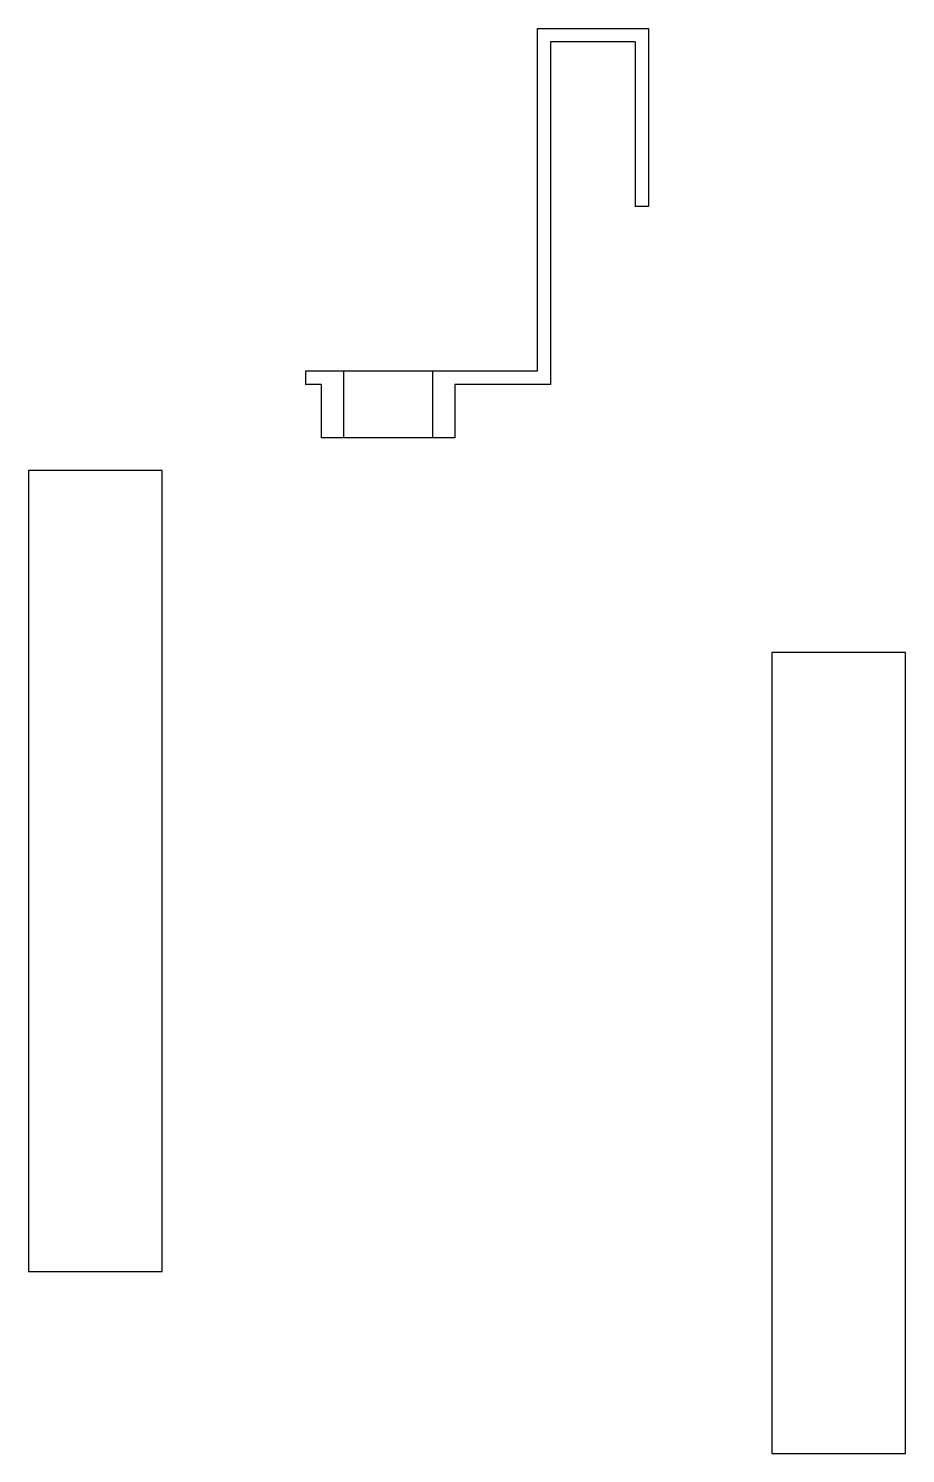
# Model space of a CAD drawing. Header units: millimetres. Extents: x 0 to 10469, y -1705 to 1188.
# Drawn here: x 4749.5 to 4946.5, y 78.9 to 399.2 of the extents above; entities that cross this region are included whole.
import ezdxf

# ---------------------------------------------------------------- set-up
doc = ezdxf.new("R2010")
doc.units = ezdxf.units.MM
doc.layers.add('1轮廓实线层', color=7, linetype='Continuous')
doc.layers.add('粗实线', color=7, linetype='Continuous', lineweight=30)

# ---------------------------------------------------------------- blocks, each defined once
blk = doc.blocks.new('A$C0DF939A2')
at = {"layer": '1轮廓实线层'}
for p, q in [((0, 180), (0, 0)), ((30, 180), (0, 180)), ((30, 0), (30, 180)), ((0, 0), (30, 0))]:
    blk.add_line(p, q, dxfattribs=at)

msp = doc.modelspace()

# ---------------------------------------------------------------- linework, layer by layer
at = {"layer": '1轮廓实线层'}
for p, q in [((4863.7537, 322.176), (4811.7537, 322.176)), ((4811.7537, 322.176), (4811.7537, 319.176)), ((4820.2537, 322.176), (4820.2537, 307.176)), ((4840.2537, 322.176), (4840.2537, 307.176)), ((4815.2537, 319.176), (4811.7537, 319.176)), ((4815.2537, 319.176), (4815.2537, 307.176)), ((4866.7537, 319.176), (4845.2537, 319.176)), ((4845.2537, 319.176), (4845.2537, 307.176)), ((4845.2537, 307.176), (4815.2537, 307.176)), ((4916.5277, 258.9086), (4916.5277, 78.9086)), ((4946.5277, 258.9086), (4916.5277, 258.9086)), ((4946.5277, 78.9086), (4946.5277, 258.9086)), ((4916.5277, 78.9086), (4946.5277, 78.9086))]:
    msp.add_line(p, q, dxfattribs=at)
at = {"layer": '粗实线'}
for p, q in [((4863.7537, 399.176), (4863.7537, 322.176)), ((4863.7537, 399.176), (4888.7537, 399.176)), ((4888.7537, 399.176), (4888.7537, 359.176)), ((4866.7537, 396.176), (4866.7537, 319.176)), ((4885.7537, 396.176), (4866.7537, 396.176)), ((4885.7537, 396.176), (4885.7537, 359.176)), ((4888.7537, 359.176), (4885.7537, 359.176))]:
    msp.add_line(p, q, dxfattribs=at)

# ---------------------------------------------------------------- block references
at = {"layer": '1轮廓实线层'}
msp.add_blockref('A$C0DF939A2', (4749.4839, 119.8014), dxfattribs=at)

doc.saveas('drawing.dxf')
